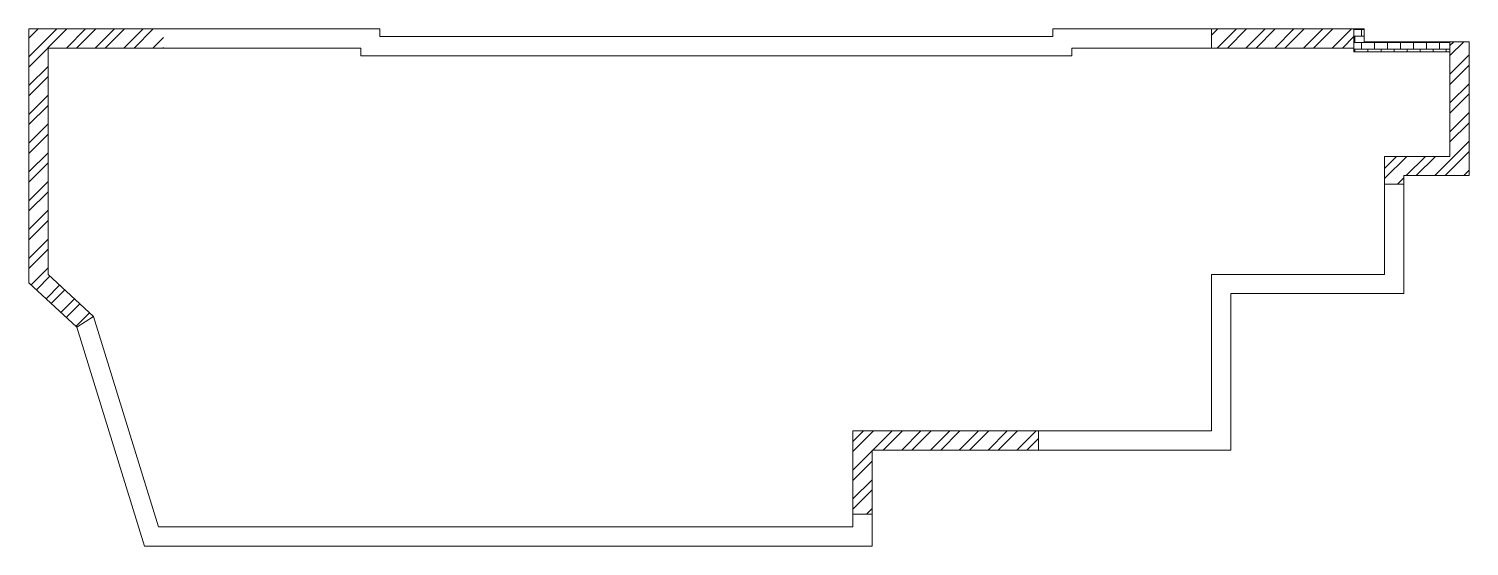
# Model space of a CAD drawing. Header units: millimetres. Extents: x 220783 to 333183, y -461060 to -420710.
import ezdxf

# ---------------------------------------------------------------- set-up
doc = ezdxf.new("R2010")
doc.units = ezdxf.units.MM
doc.layers.add('細線', color=250, linetype='Continuous', lineweight=18)

# ---------------------------------------------------------------- blocks, each defined once
blk = doc.blocks.new('連續壁平面圖')
at = {"layer": '細線'}
h = blk.add_hatch(dxfattribs=at)
h.set_pattern_fill('FP_3', color=3, style=0, pattern_type=2)
h.set_pattern_definition([(45, (62211, 14925.6), (-1122.532, 1122.532), []), (45, (62211, 15719.4), (-1122.532, 1122.532), [])])
h.paths.add_polyline_path([(123973, -17630), (122473, -17630), (122473, -18127), (122473, -18428), (122473, -26577), (117373, -26577), (117373, -26577), (117373, -26577), (117373, -28747), (118873, -28747), (118873, -28077), (118873, -28077), (123973, -28077), (123973, -23320)])
h.paths.add_polyline_path([(103873, -16627), (103873, -18127), (114973, -18127), (114973, -16627)])
h.paths.add_polyline_path([(90373, -49477), (90373, -47977), (75873, -47977), (75873, -54477), (77373, -54477), (77373, -54477), (77373, -49477)])
h.paths.add_polyline_path([(13073, -35777), (13073, -18127), (22073, -18127), (22073, -16627), (11573, -16627), (11573, -36432), (15309, -39894), (16623, -39066)])
h = blk.add_hatch(dxfattribs=at)
h.set_pattern_fill('AR-B816', color=3, scale=2.5)
h.set_pattern_definition([(0, (114973, -18427.53), (0, 508), []), (90, (114973, -18427.53), (-508, 508), [508, -508])])
h.paths.add_polyline_path([(122473, -18127), (122473, -17630), (115773, -17630), (115773, -16627), (114973, -16627), (114973, -18127), (114973, -18127), (114973, -18428), (122473, -18428), (122473, -18428)])
at = {"layer": '細線', "color": 3}
for p, q in [((22073, -16627), (11573, -16627)), ((11573, -16627), (11573, -36432)), ((38973, -16627), (22073, -16627)), ((38973, -16627), (38973, -17227)), ((91473, -16627), (91473, -17227)), ((103873, -16627), (91473, -16627)), ((115773, -16627), (97801, -16627)), ((113473, -16627), (103873, -16627)), ((114973, -18127), (114973, -16627)), ((114973, -16627), (114973, -18127)), ((114973, -18428), (114973, -16627)), ((115773, -17630), (115773, -16627)), ((91473, -17227), (38973, -17227)), ((115773, -17630), (123973, -17630)), ((122473, -17630), (122473, -18127)), ((123973, -28077), (123973, -17630)), ((123973, -17630), (123973, -28077)), ((13073, -18127), (22073, -18127)), ((13073, -18127), (13073, -35777)), ((22073, -18127), (37473, -18127)), ((37473, -18127), (37473, -18727)), ((37473, -18727), (92973, -18727)), ((92973, -18127), (103873, -18127)), ((92973, -18127), (92973, -18727)), ((103873, -18127), (114973, -18127)), ((114973, -18428), (122473, -18428)), ((122473, -18127), (122473, -26577)), ((117373, -26577), (117373, -35777)), ((122473, -26577), (117373, -26577)), ((117373, -30728), (117373, -26577)), ((118873, -37277), (118873, -28077)), ((118873, -28077), (123973, -28077)), ((118873, -28077), (123973, -28077)), ((118873, -28747), (117373, -28747)), ((13073, -35777), (16623, -39066)), ((117373, -35777), (103873, -35777)), ((103873, -35777), (103873, -47977)), ((11573, -36432), (15309, -39894)), ((105373, -49477), (105373, -37277)), ((105373, -37277), (118873, -37277)), ((15309, -39894), (16623, -39066)), ((21703, -55477), (16623, -39066)), ((15309, -39894), (20597, -56977)), ((75873, -47977), (75873, -55477)), ((90373, -47977), (75873, -47977)), ((99573, -47977), (90373, -47977)), ((103873, -47977), (99573, -47977)), ((77373, -56977), (77373, -49477)), ((77373, -49477), (90373, -49477)), ((90373, -49477), (99573, -49477)), ((99573, -49477), (105373, -49477)), ((75873, -55477), (21703, -55477)), ((20597, -56977), (77373, -56977))]:
    blk.add_line(p, q, dxfattribs=at)
for points in [[(103873, -18127), (103873, -16627)], [(90373, -49477), (90373, -47977)], [(77373, -56977), (77373, -54477), (75873, -54477)]]:
    blk.add_lwpolyline(points, dxfattribs=at)

msp = doc.modelspace()

# ---------------------------------------------------------------- block references
at = {"layer": '細線'}
msp.add_blockref('連續壁平面圖', (209210, -404083), dxfattribs=at)

doc.saveas('drawing.dxf')
